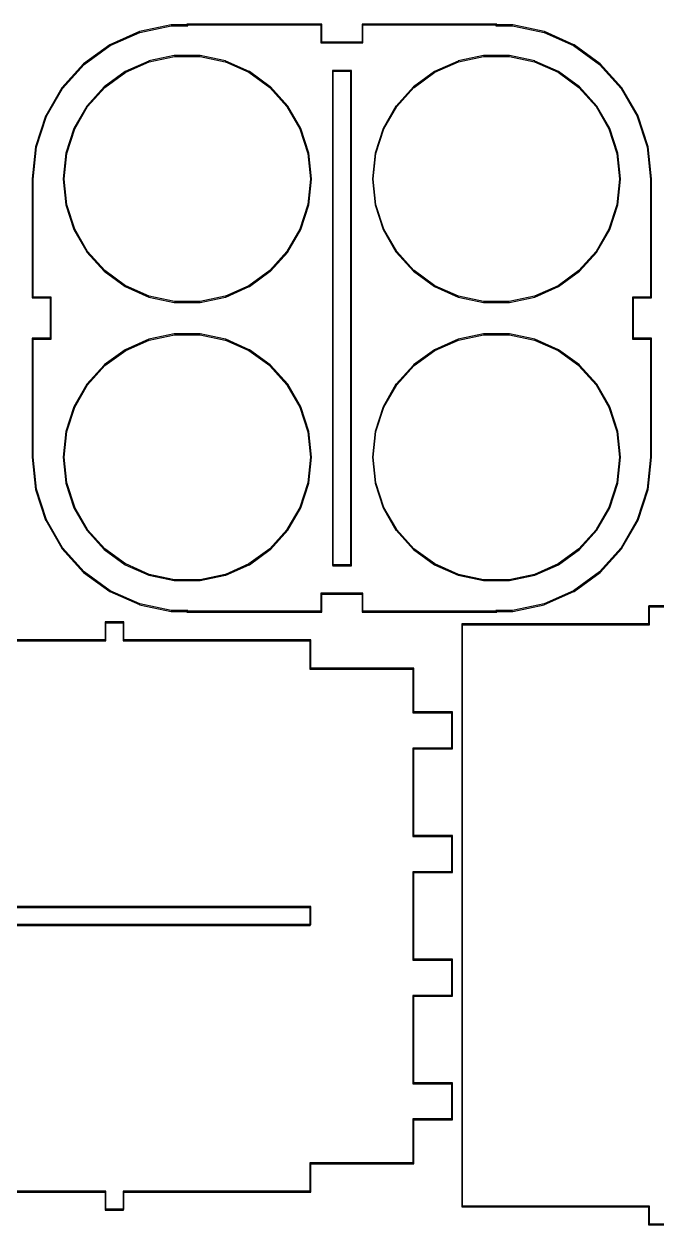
# Model space of a CAD drawing. Extents: x -275 to 352, y 53 to 443.
# Drawn here: x -72 to 132.9, y 53.4 to 442.1 of the extents above; entities that cross this region are included whole.
import ezdxf

# ---------------------------------------------------------------- set-up
doc = ezdxf.new("R2010")
doc.units = 0
doc.layers.add('Layer_1', color=7, linetype='CONTINUOUS')

msp = doc.modelspace()

# ---------------------------------------------------------------- linework, layer by layer
at = {"layer": 'Layer_1', "color": 7}
for points in [[(-19.270486, 442.079861), (-19.270486, 441.929931), (-19.270486, 441.806458), (-24.350486, 441.806458), (-24.368125, 441.806458), (-24.385764, 441.806458), (-34.616319, 439.628056), (-34.625125, 439.628056), (-34.642764, 439.61925), (-44.194222, 435.368278), (-44.211861, 435.359473), (-44.220666, 435.350667), (-52.687333, 429.203515), (-52.696138, 429.194709), (-52.704944, 429.185904), (-59.707582, 421.407154), (-59.716388, 421.398349), (-59.725193, 421.38071), (-64.955124, 412.33196), (-64.963929, 412.314321), (-64.963929, 412.296682), (-68.200665, 402.357168), (-68.200665, 402.339529), (-68.200665, 402.32189), (-69.294276, 391.923765), (-69.294276, 391.91496), (-69.294276, 391.906155), (-69.294276, 353.550391), (-69.294276, 353.40928), (-69.144346, 353.40928), (-63.464623, 353.40928), (-63.464623, 340.365321), (-69.144346, 340.365321), (-69.294276, 340.365321), (-69.294276, 340.215391), (-69.294276, 301.859627), (-69.144346, 301.859627), (-69.294276, 301.841988), (-68.200665, 291.443863), (-68.200665, 291.426224), (-68.200665, 291.417405), (-64.963929, 281.469071), (-64.963929, 281.451432), (-64.955124, 281.442613), (-59.725193, 272.385043), (-59.716388, 272.367405), (-59.707582, 272.358585), (-52.704944, 264.588655), (-52.696138, 264.571016), (-52.687333, 264.56221), (-44.220666, 258.415058), (-44.211861, 258.406252), (-44.194222, 258.406252), (-34.642764, 254.146461), (-34.625125, 254.146461), (-34.616319, 254.137655), (-24.385764, 251.968072), (-24.368125, 251.959267), (-24.350486, 251.959267), (-19.270486, 251.959267), (-19.270486, 251.835794), (-19.270486, 251.685864), (-19.120556, 251.685864), (24.235833, 251.685864), (24.376944, 251.685864), (24.376944, 251.835794), (24.376944, 257.524336), (37.420903, 257.524336), (37.420903, 251.835794), (37.420903, 251.685864), (37.570833, 251.685864), (80.927222, 251.685864), (81.077153, 251.685864), (81.077153, 251.835794), (81.077153, 251.959267), (86.157153, 251.959267), (86.174792, 251.959267), (86.183597, 251.968072), (96.414153, 254.137655), (96.431791, 254.146461), (96.44943, 254.146461), (106.000889, 258.406252), (106.018528, 258.406252), (106.027333, 258.415058), (114.48518, 264.56221), (114.502819, 264.571016), (114.511624, 264.588655), (121.505444, 272.358585), (121.523083, 272.367405), (121.523083, 272.385043), (126.753013, 281.442613), (126.761819, 281.451432), (126.770624, 281.469071), (129.998541, 291.417405), (130.007346, 291.426224), (130.007346, 291.443863), (131.100957, 301.841988), (131.100957, 301.850807), (131.100957, 301.859627), (131.100957, 340.215391), (131.100957, 340.365321), (130.951026, 340.365321), (125.262485, 340.365321), (125.262485, 353.40928), (130.951026, 353.40928), (131.100957, 353.40928), (131.100957, 353.550391), (131.100957, 391.906155), (131.100957, 391.91496), (131.100957, 391.923765), (130.007346, 402.32189), (130.007346, 402.339529), (129.998541, 402.357168), (126.770624, 412.296682), (126.761819, 412.314321), (126.753013, 412.33196), (121.523083, 421.38071), (121.523083, 421.398349), (121.505444, 421.407154), (114.511624, 429.185904), (114.502819, 429.194709), (114.48518, 429.203515), (106.027333, 435.350667), (106.018528, 435.359473), (106.000889, 435.368278), (96.44943, 439.61925), (96.431791, 439.628056), (96.414153, 439.628056), (86.183597, 441.806458), (86.174792, 441.806458), (86.157153, 441.806458), (81.077153, 441.806458), (81.077153, 441.929931), (81.077153, 442.079861), (80.927222, 442.079861), (37.570833, 442.079861), (37.420903, 442.079861), (37.420903, 441.929931), (37.420903, 436.241389), (24.376944, 436.241389), (24.376944, 441.929931), (24.376944, 442.079861), (24.235833, 442.079861), (-19.120556, 442.079861), (-19.270486, 442.079861), (-19.270486, 442.079861)], [(-18.979444, 441.78), (24.085903, 441.78), (24.085903, 436.091458), (24.085903, 435.950347), (24.235833, 435.950347), (37.570833, 435.950347), (37.720764, 435.950347), (37.720764, 436.091458), (37.720764, 441.78), (80.777292, 441.78), (80.777292, 441.656528), (80.777292, 441.506597), (80.927222, 441.506597), (86.157153, 441.506597), (96.325972, 439.345833), (96.352416, 439.337028), (105.850958, 435.112514), (105.877402, 435.094875), (114.291152, 428.983), (121.267333, 421.239528), (121.276138, 421.221889), (121.284944, 421.213084), (126.488416, 412.208431), (126.497221, 412.181987), (129.707499, 402.29539), (129.707499, 402.286584), (130.80111, 391.906098), (130.80111, 391.888459), (130.80111, 353.700265), (125.112568, 353.700265), (124.971457, 353.700265), (124.971457, 353.550334), (124.971457, 340.215334), (124.971457, 340.065404), (125.112568, 340.065404), (130.80111, 340.065404), (130.80111, 301.877209), (130.80111, 301.85957), (129.707499, 291.479084), (126.497221, 281.592487), (121.267291, 272.534918), (114.317568, 264.809084), (114.308763, 264.800279), (114.291124, 264.78264), (105.850916, 258.661946), (96.352374, 254.428612), (96.343569, 254.428612), (96.32593, 254.419807), (86.121833, 252.259043), (80.92718, 252.259043), (80.777249, 252.259043), (80.777249, 252.109112), (80.777249, 251.98564), (37.720722, 251.98564), (37.720722, 257.674182), (37.720722, 257.824112), (37.570791, 257.824112), (24.235791, 257.824112), (24.08586, 257.824112), (24.08586, 257.674182), (24.08586, 251.98564), (-18.979487, 251.98564), (-18.979487, 252.109112), (-18.979487, 252.259043), (-19.120598, 252.259043), (-24.32407, 252.259043), (-34.519348, 254.419807), (-34.528153, 254.419807), (-44.053153, 258.66196), (-52.484542, 264.782654), (-52.502181, 264.800293), (-52.510986, 264.809098), (-59.469528, 272.534932), (-64.68182, 281.557223), (-64.68182, 281.566043), (-67.909736, 291.479098), (-69.003347, 301.859584), (-69.003347, 301.877223), (-69.003347, 340.065418), (-63.314806, 340.065418), (-63.164875, 340.065418), (-63.164875, 340.215348), (-63.164875, 353.550348), (-63.164875, 353.700279), (-63.314806, 353.700279), (-69.003347, 353.700279), (-69.003347, 391.888473), (-69.003347, 391.906112), (-67.909736, 402.286598), (-67.909736, 402.295404), (-64.68182, 412.208459), (-59.487167, 421.213112), (-59.469528, 421.239556), (-52.484528, 428.983028), (-44.079597, 435.094903), (-44.053153, 435.112542), (-34.528153, 439.345876), (-34.519348, 439.345876), (-24.350528, 441.50664), (-19.120598, 441.50664), (-18.979487, 441.50664), (-18.979487, 441.65657), (-18.979487, 441.780042), (-18.979444, 441.78)], [(-23.318611, 431.858125), (-23.33625, 431.84932), (-31.520694, 430.111889), (-31.538333, 430.111889), (-31.547139, 430.103084), (-39.193597, 426.698778), (-39.211236, 426.698778), (-39.220041, 426.681139), (-45.993375, 421.768709), (-46.00218, 421.759903), (-46.010985, 421.751098), (-51.611389, 415.533333), (-51.620194, 415.515694), (-51.629, 415.506889), (-55.809416, 408.257306), (-55.818222, 408.2485), (-55.827027, 408.230862), (-58.411124, 400.275723), (-58.411124, 400.258084), (-58.419929, 400.240445), (-59.293054, 391.923709), (-59.143124, 391.90607), (-59.293054, 391.888431), (-58.419929, 383.571695), (-58.411124, 383.554056), (-58.411124, 383.536417), (-55.827027, 375.581278), (-55.818222, 375.572473), (-55.809416, 375.554834), (-51.629, 368.305251), (-51.620194, 368.296445), (-51.611389, 368.28764), (-46.011042, 362.069932), (-46.002236, 362.052293), (-45.993431, 362.043487), (-39.220098, 357.131057), (-39.211292, 357.122252), (-39.193653, 357.113446), (-31.547195, 353.709141), (-31.53839, 353.700335), (-31.520751, 353.700335), (-23.336306, 351.962905), (-23.318668, 351.954099), (-23.309848, 351.954099), (-14.940195, 351.954099), (-14.922556, 351.954099), (-14.913737, 351.962905), (-6.729293, 353.700335), (-6.711654, 353.700335), (-6.694015, 353.709141), (0.943624, 357.113446), (0.961263, 357.122252), (0.970082, 357.131057), (7.743416, 362.043487), (7.752235, 362.052293), (7.769874, 362.069932), (13.361402, 368.28764), (13.370221, 368.296445), (13.379041, 368.305251), (17.568277, 375.554834), (17.577096, 375.572473), (17.577096, 375.581278), (20.161194, 383.536417), (20.170013, 383.554056), (20.170013, 383.571695), (21.043138, 391.888431), (21.043138, 391.90607), (21.043138, 391.923709), (20.170013, 400.240445), (20.170013, 400.258084), (20.161194, 400.275723), (17.577096, 408.230862), (17.577096, 408.2485), (17.568277, 408.257306), (13.379041, 415.506889), (13.370221, 415.515694), (13.361402, 415.533333), (7.769874, 421.751042), (7.752235, 421.759847), (7.743416, 421.768652), (0.970082, 426.681083), (0.961263, 426.698722), (0.943624, 426.698722), (-6.694015, 430.103027), (-6.711654, 430.111833), (-6.729293, 430.111833), (-14.913737, 431.849263), (-14.922556, 431.858069), (-14.940195, 431.858069), (-23.309848, 431.858069), (-23.318668, 431.858069), (-23.318611, 431.858125)], [(-23.309792, 431.558264), (-14.940139, 431.558264), (-6.817431, 429.829653), (-6.790972, 429.820847), (0.802569, 426.443), (7.549444, 421.548209), (7.567083, 421.53057), (13.123333, 415.356959), (13.132153, 415.33932), (13.140972, 415.330514), (17.294931, 408.142667), (17.294931, 408.133862), (19.879028, 400.178723), (20.752153, 391.923723), (20.752153, 391.888445), (19.879028, 383.633445), (17.294931, 375.678306), (13.140972, 368.48164), (13.132153, 368.472834), (13.123333, 368.455195), (7.567083, 362.281584), (7.549444, 362.263945), (0.829028, 357.386793), (0.802569, 357.369154), (-6.790972, 353.991306), (-6.817431, 353.982501), (-14.966597, 352.25389), (-23.274514, 352.25389), (-31.4325, 353.982501), (-31.458944, 353.991306), (-39.043666, 357.369154), (-39.070111, 357.386793), (-45.790527, 362.263945), (-51.373236, 368.455195), (-51.390875, 368.48164), (-55.544833, 375.678306), (-55.553638, 375.70475), (-58.120097, 383.598153), (-58.120097, 383.606959), (-58.993222, 391.888417), (-58.993222, 391.906056), (-58.993222, 391.923695), (-58.120097, 400.205153), (-58.120097, 400.213958), (-55.553638, 408.107361), (-51.39086, 415.330486), (-51.382055, 415.339291), (-51.37325, 415.35693), (-45.790541, 421.54818), (-39.043666, 426.442972), (-31.458944, 429.820819), (-31.4325, 429.829625), (-23.309792, 431.558236), (-23.309792, 431.558264)], [(76.729167, 431.858125), (76.711528, 431.84932), (68.527083, 430.111889), (68.518278, 430.111889), (68.500639, 430.103084), (60.854181, 426.698778), (60.845375, 426.698778), (60.827737, 426.681139), (54.063223, 421.768709), (54.045584, 421.759903), (54.036778, 421.751098), (48.436389, 415.533333), (48.427584, 415.515694), (48.418778, 415.506889), (44.238362, 408.257306), (44.229556, 408.2485), (44.229556, 408.230862), (41.63664, 400.275723), (41.63664, 400.258084), (41.63664, 400.240445), (40.763515, 391.923709), (40.904626, 391.90607), (40.763515, 391.888431), (41.63664, 383.571695), (41.63664, 383.554056), (41.63664, 383.536417), (44.229556, 375.581278), (44.229556, 375.572473), (44.238362, 375.554834), (48.418778, 368.305251), (48.427584, 368.296445), (48.436389, 368.28764), (54.036736, 362.069932), (54.045541, 362.052293), (54.06318, 362.043487), (60.827694, 357.131057), (60.845333, 357.122252), (60.854138, 357.113446), (68.500597, 353.709141), (68.518236, 353.700335), (68.527041, 353.700335), (76.711485, 351.962905), (76.729124, 351.954099), (76.746763, 351.954099), (85.107597, 351.954099), (85.125235, 351.954099), (85.142874, 351.962905), (93.327319, 353.700335), (93.336124, 353.700335), (93.353763, 353.709141), (101.000278, 357.113333), (101.009083, 357.122139), (101.026722, 357.130944), (107.791236, 362.043375), (107.808875, 362.05218), (107.81768, 362.069819), (113.418027, 368.287527), (113.426833, 368.296332), (113.435638, 368.305138), (117.616055, 375.554721), (117.62486, 375.57236), (117.62486, 375.581165), (120.217777, 383.536304), (120.217777, 383.553943), (120.217777, 383.571582), (121.090902, 391.888318), (121.099707, 391.905957), (121.090902, 391.923596), (120.217777, 400.240332), (120.217777, 400.257971), (120.217777, 400.27561), (117.62486, 408.230749), (117.62486, 408.248388), (117.616055, 408.257193), (113.435638, 415.506776), (113.426833, 415.515582), (113.418027, 415.53322), (107.81768, 421.750929), (107.808875, 421.759734), (107.791236, 421.768539), (101.026722, 426.68097), (101.009083, 426.698609), (101.000278, 426.698609), (93.353819, 430.102914), (93.336181, 430.11172), (93.327375, 430.11172), (85.142931, 431.84915), (85.125292, 431.857956), (85.107653, 431.857956), (76.74682, 431.857956), (76.729181, 431.857956), (76.729167, 431.858125)], [(76.746806, 431.558264), (85.107639, 431.558264), (93.230347, 429.829653), (93.239153, 429.829653), (100.850333, 426.442986), (107.597208, 421.548194), (107.614847, 421.530556), (113.179916, 415.356944), (113.188722, 415.339306), (113.197527, 415.3305), (117.342666, 408.142653), (117.342666, 408.133848), (119.926763, 400.213987), (119.926763, 400.205181), (120.799888, 391.923723), (120.799888, 391.888445), (119.926763, 383.606987), (119.926763, 383.598181), (117.342666, 375.67832), (113.197527, 368.481654), (113.188722, 368.472848), (113.179916, 368.455209), (107.614847, 362.281598), (107.597208, 362.263959), (100.876791, 357.386807), (100.850347, 357.369168), (93.239167, 353.982501), (93.230361, 353.982501), (85.081195, 352.25389), (76.773278, 352.25389), (68.624111, 353.982501), (68.615306, 353.982501), (61.004125, 357.369168), (60.977681, 357.386807), (54.257265, 362.263959), (54.239626, 362.281598), (48.674556, 368.455209), (48.665751, 368.472848), (48.656946, 368.481654), (44.511807, 375.67832), (41.927709, 383.598181), (41.927709, 383.606987), (41.054584, 391.888445), (41.054584, 391.906084), (41.054584, 391.923723), (41.927709, 400.205181), (41.927709, 400.213987), (44.511807, 408.133848), (44.511807, 408.142653), (48.656946, 415.3305), (48.665751, 415.339306), (48.674556, 415.356944), (54.239626, 421.530556), (54.257265, 421.548194), (61.00414, 426.442986), (68.61532, 429.829653), (68.624125, 429.829653), (76.746834, 431.558264), (76.746806, 431.558264)], [(27.834167, 427.069167), (27.834167, 426.928056), (27.834167, 266.846319), (27.984097, 266.846319), (27.984097, 266.696389), (33.822569, 266.696389), (33.9725, 266.696389), (33.9725, 266.846319), (33.9725, 426.928056), (33.9725, 427.069167), (33.822569, 427.069167), (27.984097, 427.069167), (27.834167, 427.069167), (27.834167, 427.069167)], [(28.134028, 426.778125), (33.672639, 426.778125), (33.672639, 266.987431), (28.134028, 266.987431), (28.134028, 426.778125), (28.134028, 426.778125)], [(-23.33625, 341.811597), (-31.520694, 340.065347), (-31.538333, 340.065347), (-31.547139, 340.056542), (-39.193597, 336.652236), (-39.211236, 336.652236), (-39.220041, 336.643431), (-45.993375, 331.722181), (-46.002222, 331.713333), (-46.011028, 331.704528), (-51.611375, 325.48682), (-51.62018, 325.469181), (-51.628985, 325.460375), (-55.809402, 318.210792), (-55.818207, 318.201973), (-55.827013, 318.184334), (-58.41111, 310.229195), (-58.41111, 310.211556), (-58.419915, 310.193917), (-59.29304, 301.877181), (-59.14311, 301.859542), (-59.29304, 301.841903), (-58.419915, 293.525167), (-58.41111, 293.507528), (-58.41111, 293.498709), (-55.827013, 285.53475), (-55.818207, 285.525931), (-55.809402, 285.508292), (-51.628985, 278.267528), (-51.62018, 278.249889), (-51.611375, 278.24107), (-46.011028, 272.023362), (-46.002222, 272.005723), (-45.993417, 271.996903), (-39.220084, 267.084473), (-39.211278, 267.075667), (-39.193639, 267.066862), (-31.547181, 263.662556), (-31.538376, 263.653751), (-31.520737, 263.653751), (-23.336292, 261.916321), (-23.318653, 261.916321), (-23.309834, 261.916321), (-14.940181, 261.916321), (-14.922542, 261.916321), (-14.913723, 261.916321), (-6.729278, 263.653751), (-6.71164, 263.653751), (-6.694001, 263.662556), (0.943638, 267.066862), (0.961277, 267.075667), (0.970139, 267.084444), (7.743472, 271.996875), (7.752292, 272.005694), (7.769931, 272.023333), (13.361458, 278.241042), (13.370278, 278.249861), (13.379097, 278.2675), (17.568333, 285.508264), (17.577153, 285.525903), (17.577153, 285.534722), (20.16125, 293.498681), (20.170069, 293.5075), (20.170069, 293.525139), (21.043194, 301.841875), (21.043194, 301.859514), (21.043194, 301.877153), (20.170069, 310.193889), (20.170069, 310.211528), (20.16125, 310.229167), (17.577153, 318.184306), (17.577153, 318.201944), (17.568333, 318.210764), (13.379097, 325.460347), (13.370278, 325.469153), (13.361458, 325.486791), (7.769931, 331.7045), (7.752292, 331.713305), (7.743472, 331.72211), (0.970139, 336.64336), (0.961319, 336.652166), (0.943681, 336.652166), (-6.693958, 340.056471), (-6.711597, 340.065277), (-6.729236, 340.065277), (-14.913681, 341.811527), (-14.9225, 341.811527), (-14.940139, 341.811527), (-23.309792, 341.811527), (-23.318611, 341.811527), (-23.33625, 341.811527), (-23.33625, 341.811597)], [(-23.309792, 341.511736), (-14.940139, 341.511736), (-6.817431, 339.783125), (-6.790972, 339.77432), (0.802569, 336.396472), (7.549444, 331.501681), (7.567083, 331.484042), (13.123333, 325.310431), (13.132153, 325.292792), (13.140972, 325.283987), (17.294931, 318.096139), (17.294931, 318.08732), (19.879028, 310.132181), (20.752153, 301.877181), (20.752153, 301.859542), (20.752153, 301.841903), (19.879028, 293.586903), (17.294931, 285.631764), (13.140972, 278.435098), (13.132153, 278.42625), (13.123333, 278.408611), (7.567083, 272.243819), (0.829028, 267.340208), (0.802569, 267.322569), (-6.790972, 263.944722), (-6.817431, 263.935917), (-14.966597, 262.207306), (-23.274514, 262.207306), (-31.4325, 263.935917), (-31.458944, 263.944722), (-39.043666, 267.322569), (-39.070111, 267.340208), (-45.790527, 272.217361), (-45.808166, 272.235), (-45.816972, 272.243819), (-51.373222, 278.408611), (-51.39086, 278.435069), (-55.544819, 285.631736), (-55.553624, 285.658194), (-58.120082, 293.560417), (-58.993207, 301.841875), (-58.993207, 301.859514), (-58.993207, 301.877153), (-58.120082, 310.158611), (-58.120082, 310.167431), (-55.553624, 318.060833), (-51.390846, 325.283958), (-51.382041, 325.292764), (-51.373236, 325.310403), (-45.790527, 331.501653), (-39.043652, 336.396444), (-31.45893, 339.774291), (-31.432486, 339.783097), (-23.309778, 341.511708), (-23.309792, 341.511736)], [(76.711528, 341.811597), (68.527083, 340.065347), (68.518278, 340.065347), (68.500639, 340.056542), (60.854181, 336.652236), (60.845375, 336.652236), (60.827737, 336.643431), (54.063223, 331.722181), (54.045584, 331.713376), (54.036778, 331.70457), (48.436431, 325.486862), (48.427626, 325.469223), (48.418821, 325.460418), (44.238404, 318.210834), (44.229599, 318.202015), (44.229599, 318.184376), (41.636682, 310.229237), (41.636682, 310.211598), (41.636682, 310.193959), (40.763557, 301.877223), (40.904668, 301.859584), (40.763557, 301.841946), (41.636682, 293.525209), (41.636682, 293.507571), (41.636682, 293.498751), (44.229599, 285.534793), (44.229599, 285.525973), (44.238404, 285.508334), (48.418821, 278.267571), (48.427626, 278.249932), (48.436431, 278.241112), (54.036778, 272.023404), (54.045584, 272.005765), (54.063223, 271.996946), (60.827737, 267.084515), (60.845375, 267.07571), (60.854181, 267.066904), (68.500639, 263.662599), (68.518278, 263.653793), (68.527083, 263.653793), (76.711528, 261.916363), (76.729167, 261.916363), (76.746806, 261.916363), (85.107639, 261.916363), (85.125278, 261.916363), (85.142917, 261.916363), (93.327361, 263.653793), (93.336166, 263.653793), (93.353805, 263.662599), (101.000264, 267.066904), (101.009069, 267.07571), (101.026736, 267.084444), (107.79125, 271.996875), (107.808889, 272.005694), (107.817708, 272.023333), (113.418056, 278.241042), (113.426861, 278.249861), (113.435666, 278.2675), (117.616083, 285.508264), (117.624888, 285.525903), (117.624888, 285.534722), (120.217805, 293.498681), (120.217805, 293.5075), (120.217805, 293.525139), (121.09093, 301.841875), (121.099735, 301.859514), (121.09093, 301.877153), (120.217805, 310.193889), (120.217805, 310.211528), (120.217805, 310.229167), (117.624888, 318.184306), (117.624888, 318.201944), (117.616083, 318.210764), (113.435666, 325.460347), (113.426861, 325.469153), (113.418056, 325.486791), (107.817708, 331.7045), (107.808889, 331.713333), (107.79125, 331.722139), (101.026736, 336.643389), (101.009097, 336.652194), (101.000292, 336.652194), (93.353834, 340.0565), (93.336195, 340.065305), (93.327389, 340.065305), (85.142945, 341.811555), (85.125306, 341.811555), (85.107667, 341.811555), (76.746834, 341.811555), (76.729195, 341.811555), (76.711556, 341.811555), (76.711528, 341.811597)], [(76.746806, 341.511736), (85.107639, 341.511736), (93.230347, 339.783125), (93.239153, 339.783125), (100.850333, 336.396458), (107.597208, 331.501667), (107.614847, 331.484028), (113.179916, 325.310417), (113.188722, 325.292778), (113.197527, 325.283972), (117.342666, 318.096125), (117.342666, 318.087306), (119.926763, 310.167445), (119.926763, 310.158625), (120.799888, 301.877167), (120.799888, 301.859528), (120.799888, 301.841889), (119.926763, 293.560431), (117.342666, 285.63175), (113.197527, 278.435084), (113.188722, 278.426264), (113.179916, 278.408625), (107.614847, 272.243834), (100.876791, 267.340222), (100.850347, 267.322584), (93.239167, 263.935917), (93.230361, 263.935917), (85.081195, 262.207306), (76.773278, 262.207306), (68.624111, 263.935917), (68.615306, 263.935917), (61.004125, 267.322584), (60.977681, 267.340222), (54.239626, 272.243834), (48.674556, 278.408625), (48.665751, 278.426264), (48.656946, 278.435084), (44.511807, 285.63175), (41.927709, 293.560431), (41.054584, 301.841889), (41.054584, 301.859528), (41.054584, 301.877167), (41.927709, 310.158625), (41.927709, 310.167445), (44.511807, 318.087306), (44.511807, 318.096125), (48.656946, 325.283972), (48.665751, 325.292778), (48.674556, 325.310417), (54.239626, 331.484028), (54.257265, 331.501667), (61.00414, 336.396458), (68.61532, 339.783125), (68.624125, 339.783125), (76.746834, 341.511736), (76.746806, 341.511736)], [(130.272014, 253.767083), (130.272014, 253.617153), (130.130903, 253.617153), (130.130903, 247.928611), (69.832361, 247.928611), (69.682431, 247.928611), (69.682431, 247.778681), (69.682431, 59.35125), (69.682431, 59.201319), (69.832361, 59.201319), (130.130903, 59.201319), (130.130903, 53.512778), (130.130903, 53.362847), (130.272014, 53.362847), (136.110486, 53.362847)], [(130.421944, 253.467222), (135.960556, 253.467222), (135.960556, 247.778681), (135.960556, 247.62875), (136.110486, 247.62875), (196.409028, 247.62875), (196.409028, 59.501181), (136.110486, 59.501181), (135.960556, 59.501181), (135.960556, 59.35125), (135.960556, 53.662708), (130.421944, 53.662708), (130.421944, 59.35125), (130.421944, 59.501181), (130.272014, 59.501181), (69.973472, 59.501181), (69.973472, 247.62875), (130.272014, 247.62875), (130.421944, 247.62875), (130.421944, 247.778681), (130.421944, 253.467222), (130.421944, 253.467222)], [(136.110486, 253.767083), (130.272014, 253.767083), (130.272014, 253.767083)], [(-106.045, 64.025739), (-45.746458, 64.025739), (-45.746458, 58.337197), (-45.746458, 58.196086), (-45.596528, 58.196086), (-39.766875, 58.196086), (-39.766875, 58.337197), (-39.616944, 58.337197), (-39.616944, 64.025739), (20.681597, 64.025739), (20.831528, 64.025739), (20.831528, 64.17567), (20.831528, 73.197961), (54.036736, 73.197961), (54.177847, 73.197961), (54.177847, 73.347892), (54.177847, 87.370808), (66.542708, 87.370808), (66.692639, 87.370808), (66.692639, 87.520739), (66.692639, 99.197683), (66.692639, 99.338795), (66.542708, 99.338795), (54.177847, 99.338795), (54.177847, 127.393447), (66.542708, 127.393447), (66.692639, 127.393447), (66.692639, 127.543378), (66.692639, 139.211503), (66.692639, 139.361433), (66.542708, 139.361433), (54.177847, 139.361433), (54.177847, 167.416086), (66.542708, 167.416086), (66.692639, 167.416086), (66.692639, 167.566017), (66.692639, 179.234142), (66.692639, 179.384072), (66.542708, 179.384072), (54.177847, 179.384072), (54.177847, 207.429906), (66.542708, 207.429906), (66.692639, 207.429906), (66.692639, 207.579836), (66.692639, 219.256781), (66.692639, 219.406711), (66.542708, 219.406711), (54.177847, 219.406711), (54.177847, 233.429628), (54.177847, 233.579558), (54.036736, 233.579558), (20.831528, 233.579558), (20.831528, 242.60185), (20.831528, 242.751781), (20.681597, 242.751781), (-39.616944, 242.751781), (-39.616944, 248.440322), (-39.616944, 248.581433), (-39.766875, 248.581433), (-45.596528, 248.581433), (-45.746458, 248.581433), (-45.746458, 248.58125)], [(-45.746458, 248.58125), (-45.746458, 248.440139), (-45.746458, 242.751597), (-106.045, 242.751597)], [(-105.895098, 242.451736), (-45.596556, 242.451736), (-45.455445, 242.451736), (-45.455445, 242.601667), (-45.455445, 248.290208), (-45.455417, 248.290208)], [(-45.455417, 248.290208), (-39.907986, 248.290208), (-39.907986, 242.601667), (-39.907986, 242.451736), (-39.766875, 242.451736), (20.531667, 242.451736), (20.531667, 233.429444), (20.531667, 233.279514), (20.681597, 233.279514), (53.886806, 233.279514), (53.886806, 219.256597), (53.886806, 219.106667), (54.036736, 219.106667), (66.392778, 219.106667), (66.392778, 207.729583), (54.036736, 207.729583), (53.886806, 207.729583), (53.886806, 207.579653), (53.886806, 179.233958), (53.886806, 179.084028), (54.036736, 179.084028), (66.392778, 179.084028), (66.392778, 167.706944), (54.036736, 167.706944), (53.886806, 167.706944), (53.886806, 167.565833), (53.886806, 139.211319), (53.886806, 139.070208), (54.036736, 139.070208), (66.392778, 139.070208), (66.392778, 127.693125), (54.036736, 127.693125), (53.886806, 127.693125), (53.886806, 127.543194), (53.886806, 99.1975), (53.886806, 99.047569), (54.036736, 99.047569), (66.392778, 99.047569), (66.392778, 87.670486), (54.036736, 87.670486), (53.886806, 87.670486), (53.886806, 87.520556), (53.886806, 73.497639), (20.681597, 73.497639), (20.531667, 73.497639), (20.531667, 73.347708), (20.531667, 64.325417), (-39.766875, 64.325417), (-39.907986, 64.325417), (-39.907986, 64.175486), (-39.907986, 58.486944), (-45.455417, 58.486944), (-45.455417, 64.175486), (-45.455417, 64.325417), (-45.596528, 64.325417), (-105.895069, 64.325417)], [(-106.194931, 156.453333), (-106.194931, 156.303403), (-106.194931, 150.47375), (-106.194931, 150.323819), (-106.045, 150.323819), (20.681597, 150.323819), (20.681597, 150.47375), (20.831528, 150.47375), (20.831528, 156.303403), (20.831528, 156.453333), (20.681597, 156.453333), (-106.045, 156.453333), (-106.194931, 156.453333), (-106.194931, 156.453333)], [(-105.895069, 156.162292), (20.531667, 156.162292), (20.531667, 150.614861), (-105.895069, 150.614861), (-105.895069, 156.162292), (-105.895069, 156.162292)]]:
    msp.add_lwpolyline(points, dxfattribs=at)

doc.saveas('drawing.dxf')
